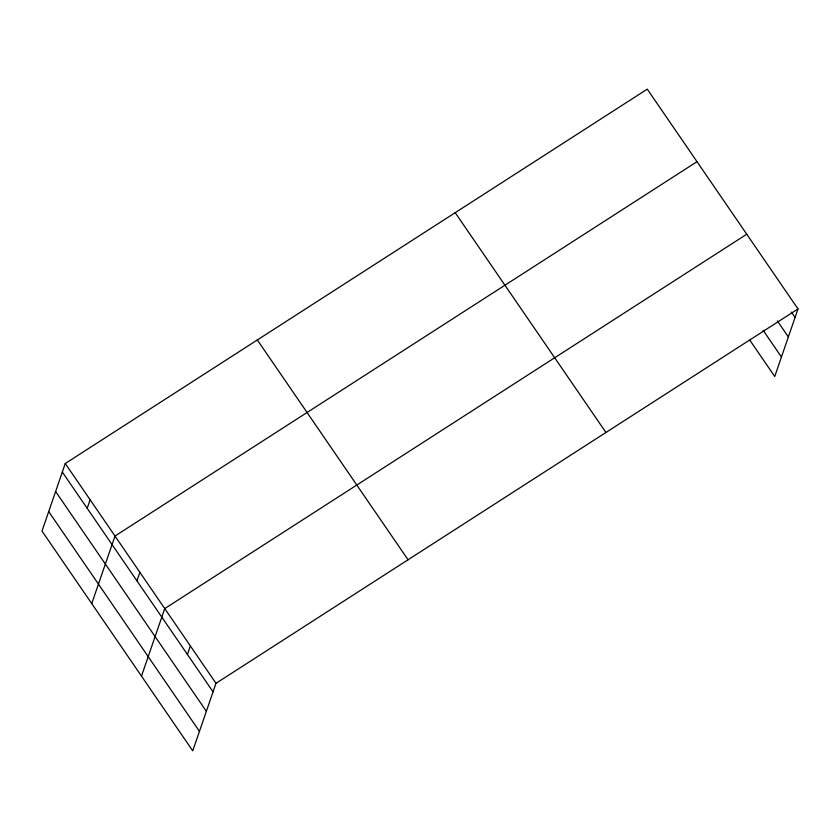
<?xml version="1.0" encoding="UTF-8"?>
<svg xmlns="http://www.w3.org/2000/svg" width="840" height="840" viewBox="0 0 840 840"><rect width="100%" height="100%" fill="white"/><g stroke="black" fill="none" stroke-linecap="round" stroke-linejoin="round"><path stroke-width="1.26" d="M65.258 463.512L42 531.058L192.738 750.855L215.996 683.319L798 308.942L647.262 89.145L65.258 463.512L215.996 683.319M87.192 508.305L90.132 499.779M91.739 603.593L114.996 536.046L697.011 161.679M136.941 580.839L139.871 572.313M141.488 676.126L164.745 608.58L746.75 234.213M187.435 654.476L190.365 645.95M798 308.942L774.743 376.488L749.847 340.19M791.406 312.123L795.071 317.468M777.378 320.922L788.361 336.945M763.15 330.32L781.452 357.01M455.196 212.688L605.934 432.485M257.324 339.969L408.062 559.776M62.318 472.038L213.055 691.835M55.619 491.516L206.357 711.312M48.71 511.581L199.447 731.377"/></g></svg>
